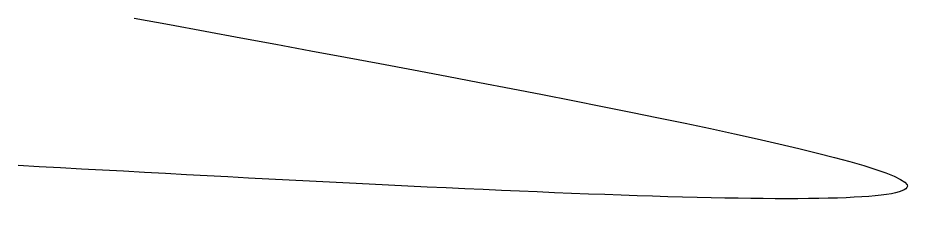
# Model space of a CAD drawing. Header units: inches. Extents: x 26.3 to 40.3, y 5.8 to 8.8.
import ezdxf

# ---------------------------------------------------------------- set-up
doc = ezdxf.new("R2010")
doc.units = ezdxf.units.IN
doc.header["$MEASUREMENT"] = 0

msp = doc.modelspace()

# ---------------------------------------------------------------- linework, layer by layer
msp.add_spline([(28.059, 8.807), (40.061, 6.221), (26.259, 6.521)], degree=3)

doc.saveas('drawing.dxf')
